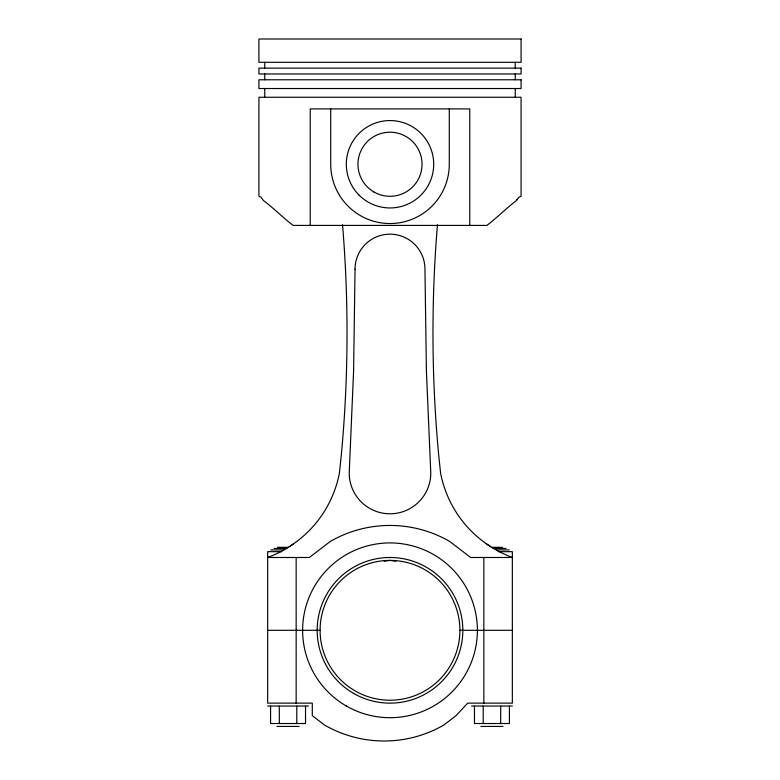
<?xml version="1.0" encoding="UTF-8"?>
<svg xmlns="http://www.w3.org/2000/svg" width="780" height="780" viewBox="0 0 780 780"><rect width="100%" height="100%" fill="white"/><g stroke="black" fill="none" stroke-linecap="round" stroke-linejoin="round"><path stroke-width="1.17" d="M289.282 546.653L293.329 544.079M384.169 561.171L390 560.401L395.831 561.171M277.446 547.326L288.054 547.326M491.946 547.326L502.554 547.326M274.053 548.467L286.845 548.467M493.155 548.467L505.947 548.467M270.787 549.919L283.579 549.919M496.421 549.919L509.213 549.919M281.785 551.665L267.657 551.665L267.657 703.131L312.293 703.131L312.293 715.66L324.46 725A119.428 119.428 0 0 0 443.888 725L456.056 715.66L467.707 703.131L512.343 703.131L512.343 551.665L498.215 551.665M267.657 630.308L320.093 630.308M459.907 630.308A69.907 69.907 0 0 0 355.046 569.77A69.907 69.907 0 0 0 355.046 690.856A69.907 69.907 0 0 0 459.907 630.308L512.343 630.308M267.657 706.046L308.441 706.046M471.559 706.046L512.343 706.046M276.978 726.433L299.12 726.433M480.88 726.433L503.022 726.433M486.671 544.079L490.717 546.653M515.249 62.302L515.249 68.133M515.249 73.954L515.249 79.784M515.249 88.52L515.249 97.256M509.428 706.046L509.428 723.518L474.474 723.518L474.474 706.046M500.692 706.046L500.692 723.518M483.844 557.486L483.844 703.131M483.21 706.046L483.21 723.518M469.774 225.42L469.774 108.907L310.226 108.907L310.226 225.42M449.28 108.907L449.28 164.249A59.28 59.28 0 0 1 390 223.538A59.28 59.28 0 0 1 330.72 164.249L330.72 108.907M305.526 706.046L305.526 723.518L270.572 723.518L270.572 706.046M296.79 706.046L296.79 723.518M296.156 557.486L296.156 703.131M279.308 706.046L279.308 723.518M264.752 62.302L264.752 68.133M264.752 73.954L264.752 79.784M264.752 88.52L264.752 97.256M437.463 224.767A1306.48 1306.48 0 0 0 438.672 454.857L440.573 473.021A112.73 112.73 0 0 0 465.358 524.687C477.925 539.37 494.227 550.748 512.343 557.486L470.623 557.486L449.709 541.447A119.428 119.428 0 0 0 330.291 541.447L309.377 557.486L267.657 557.486C285.773 550.748 302.075 539.37 314.642 524.687A112.73 112.73 0 0 0 339.427 473.021L341.328 454.857A1306.48 1306.48 0 0 0 342.537 224.767M355.046 269.119L353.594 371.104L349.216 473.021A40.784 40.784 0 0 0 390 513.796A40.784 40.784 0 0 0 430.784 473.021L426.406 371.104L424.954 269.119A34.954 34.954 0 0 0 390 234.166A34.954 34.954 0 0 0 355.046 269.119M517.004 199.631L516.614 200.45C506.259 208.289 497.25 217.474 486.876 225.42L293.124 225.42C282.75 217.474 273.741 208.289 263.386 200.45L260.969 197.135L258.921 196.297L258.921 97.256L521.079 97.256L521.079 196.297L519.032 197.135L517.004 199.631M521.079 39L258.921 39L258.921 62.302L521.079 62.302L521.079 39M521.079 68.133L258.921 68.133L258.921 73.954L521.079 73.954L521.079 68.133M521.079 79.784L258.921 79.784L258.921 88.52L521.079 88.52L521.079 79.784M353.594 693.381A72.823 72.823 0 0 0 462.823 630.308A72.823 72.823 0 0 0 353.594 567.245A72.823 72.823 0 0 0 353.594 693.381M346.31 705.988A87.389 87.389 0 0 0 477.389 630.308A87.389 87.389 0 0 0 346.31 554.629A87.389 87.389 0 0 0 346.31 705.988M373.981 191.997A32.038 32.038 0 0 0 422.038 164.249A32.038 32.038 0 0 0 373.981 136.5A32.038 32.038 0 0 0 373.981 191.997M359.102 195.146A43.69 43.69 0 0 0 432.208 175.559A43.69 43.69 0 0 0 378.69 122.05A43.69 43.69 0 0 0 359.102 195.146"/></g></svg>
